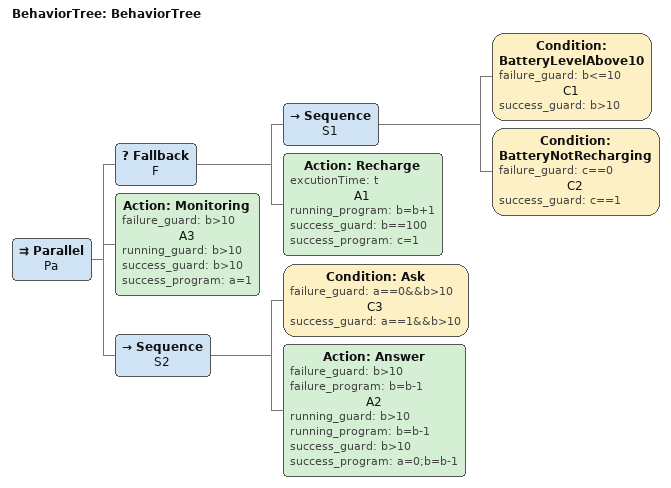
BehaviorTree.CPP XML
<?xml version="1.0"?>
<root env="True" expected_execution_time="" global_vars="var b=5;&#10;var c=1;&#10;var a=1;&#10;#define  t 10;&#10;" main_tree_to_execute="BehaviorTree" specification="#assert BehaviorTree |= G (BatteryLevelAbove10_f  -&gt; X (Recharge_s|| Recharge_f||Recharge_r ) );&#10;">
    <BehaviorTree ID="BehaviorTree">
        <Parallel name="Pa">
            <Fallback name="F">
                <Sequence name="S1">
                    <Condition ID="BatteryLevelAbove10" failure_guard="b&lt;=10" name="C1" success_guard="b&gt;10"/>
                    <Condition ID="BatteryNotRecharging" failure_guard="c==0" name="C2" success_guard=" c==1"/>
                </Sequence>
                <Action ID="Recharge" excutionTime="t" name="A1" running_program="b=b+1" success_guard="b==100" success_program="c=1"/>
            </Fallback>
            <Action ID="Monitoring" failure_guard="b&gt;10" name="A3" running_guard="b&gt;10" success_guard="b&gt;10" success_program="a=1"/>
            <Sequence name="S2">
                <Condition ID="Ask" failure_guard="a==0&amp;&amp;b&gt;10" name="C3" success_guard="a==1&amp;&amp;b&gt;10"/>
                <Action ID="Answer" failure_guard="b&gt;10" failure_program="b=b-1" name="A2" running_guard="b&gt;10" running_program="b=b-1" success_guard="b&gt;10" success_program="a=0;b=b-1"/>
            </Sequence>
        </Parallel>
    </BehaviorTree>
</root>
